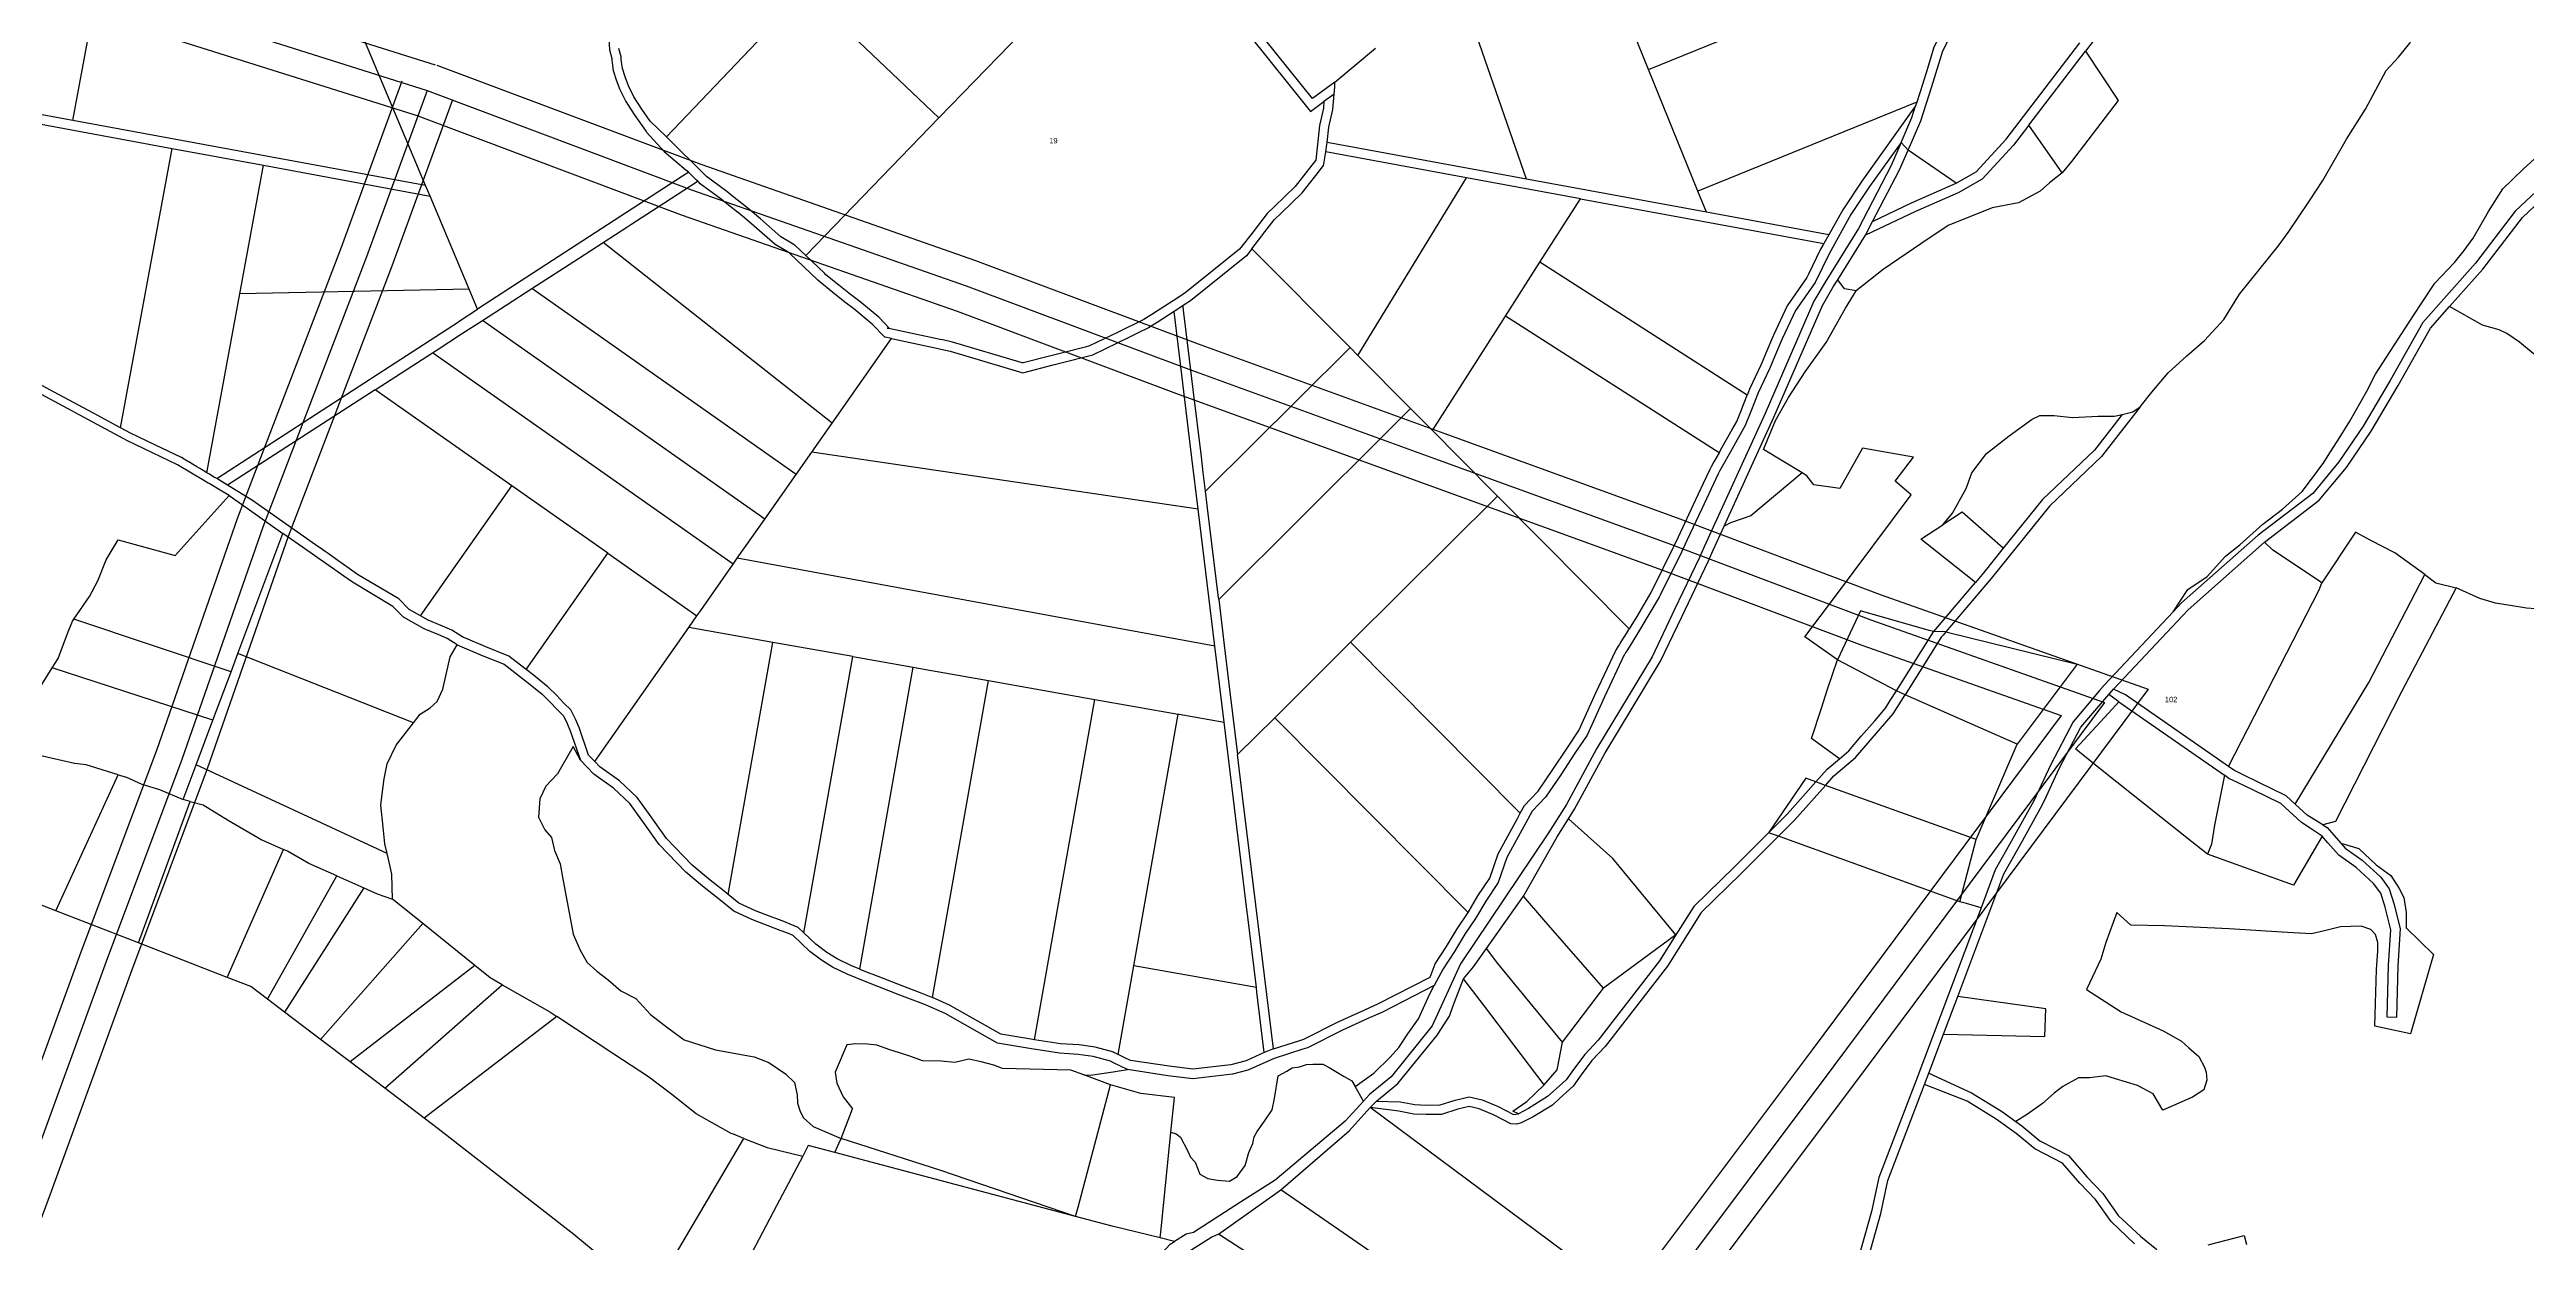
# Model space of a CAD drawing. Header units: metres. Extents: x 1082 to 7276, y 13258 to 20635.
# Drawn here: x 5555 to 6473, y 16712 to 17154 of the extents above; entities that cross this region are included whole.
import ezdxf

# ---------------------------------------------------------------- set-up
doc = ezdxf.new("R2010")
doc.units = ezdxf.units.M

msp = doc.modelspace()

# ---------------------------------------------------------------- linework, layer by layer
at = {"layer": '146'}
for points in [[(6392.16, 17264.609), (6366.21, 17227.211), (6309.54, 17153.119)], [(6031.2, 17141.609), (6022.91, 17135.56), (5960.38, 17213.369)], [(5960.89, 17207.15), (6022.28, 17130.76), (6027.22, 17134.369)], [(5563.44, 17127.381), (5570.8, 17167.269), (5574.46, 17187.1), (5575.74, 17193.99)], [(6147.53, 17146.301), (6247.79, 17186.99)], [(6243.76, 17116.43), (6248.45, 17127.269), (6252.56, 17140), (6256.59, 17153.24), (6263, 17165.381), (6270.64, 17183.06)], [(6329.74, 17021.33), (6334.14, 17026.699), (6340.16, 17033.859), (6347.05, 17040.141), (6353.7, 17045.91), (6360.84, 17053.69), (6366.6, 17063.109), (6381.02, 17080.81), (6384.65, 17085.949), (6392.29, 17097.25), (6397.56, 17105.16), (6406.33, 17120.471), (6413.34, 17131.641), (6420.99, 17145.949), (6425.62, 17150.84), (6429.76, 17155.99), (6433.89, 17164.65), (6437.9, 17169.289), (6443.54, 17175.19), (6446.8, 17181.59), (6449.78, 17186.92)], [(5694.19, 17103.25), (5682.08, 17132.029), (5671.9, 17156.199), (5662.76, 17177.93)], [(5835, 17175.449), (5783.42, 17121.31)], [(5884.45, 17128.33), (5835, 17175.449)], [(6102.26, 17105.66), (6076.67, 17179.4)], [(6147.53, 17146.301), (6135.88, 17175.019)], [(5924.06, 17169.17), (5884.45, 17128.33)], [(6261.43, 17170.58), (6260.13, 17167.551), (6259.84, 17166.9), (6253.34, 17154.58), (6251.94, 17149.961), (6250.55, 17145.44), (6249.49, 17141.94), (6249.22, 17141.051), (6247, 17134.17)], [(5761.94, 17159.631), (5762.3, 17153.519), (5763.19, 17150.301), (5763.24, 17149.699), (5763.29, 17148.81), (5763.69, 17145.9), (5764.85, 17142.4), (5766.15, 17138.9), (5768.35, 17134.4), (5771.46, 17129.56), (5775.98, 17123.269), (5776.12, 17123.06), (5782.6, 17115.891), (5790.8, 17108.949), (5790.96, 17108.82), (5791.7, 17108.211)], [(5783.42, 17121.31), (5777.48, 17127.18), (5774.36, 17131.529), (5771.4, 17136.119), (5769.37, 17140.279), (5768.16, 17143.56), (5767.11, 17146.699), (5766.78, 17149.15), (5766.73, 17149.949), (5766.65, 17150.92), (5765.78, 17154.09)], [(6031.2, 17141.609), (6046.37, 17154.211)], [(6261.56, 17104.15), (6269.03, 17108.43), (6280.15, 17120.471), (6307.42, 17156.109)], [(6288.48, 17125.6), (6309.54, 17153.119)], [(6309.54, 17153.119), (6321.65, 17134.83), (6310.39, 17120.141), (6304.37, 17112.18), (6300.91, 17108.06)], [(5563.44, 17127.381), (5458.71, 17146.711)], [(6165.83, 17101.231), (6147.53, 17146.301)], [(6030.97, 17137.109), (6027.22, 17134.369)], [(6028.4, 17119.24), (6029.04, 17124.94), (6030.48, 17131.44), (6030.97, 17137.109)], [(6030.97, 17137.109), (6031.2, 17139.81), (6031.2, 17141.609)], [(5548.37, 17126.6), (5600.16, 17117.039)], [(5694.19, 17103.25), (5563.44, 17127.381)], [(6027.22, 17134.369), (6027.02, 17131.981), (6025.58, 17125.519), (6024.16, 17112.69), (6022.77, 17110.9), (6016.56, 17102.91), (6008.92, 17095.539), (6006.2, 17092.91), (6001.71, 17087.141), (6001.67, 17087.09), (6001.66, 17087.07), (6001.46, 17086.82), (5997.75, 17082.039), (5995.94, 17079.711), (5975.68, 17063.42), (5973.12, 17061.769), (5973.39, 17061.94), (5973.35, 17061.92), (5973.32, 17061.9), (5973.06, 17061.731), (5963.44, 17055.539), (5960.48, 17053.641), (5956.78, 17051.85), (5954.08, 17050.551), (5950.65, 17048.891), (5940.27, 17043.881), (5938.64, 17043.461), (5930.46, 17041.359), (5925.96, 17040.199), (5915.65, 17037.551), (5915.34, 17037.641), (5889.51, 17045.31), (5885.92, 17046.08), (5884.96, 17046.279), (5867.65, 17050), (5865.26, 17050.51), (5866.15, 17050.32), (5862.15, 17054.529), (5855.1, 17060.369), (5851.68, 17062.881), (5847.38, 17066.381), (5842.6, 17070.26), (5842.03, 17070.801), (5835.08, 17077.41)], [(5835.08, 17077.41), (5884.45, 17128.33)], [(6247, 17134.17), (6165.83, 17101.231)], [(6246.55, 17132.789), (6226.62, 17104.971), (6219.59, 17094.34), (6214.37, 17085.039)], [(6288.48, 17125.6), (6282.83, 17118.211), (6271.24, 17105.66), (6262.31, 17100.551), (6246.46, 17093.68), (6227.99, 17084.869)], [(6241.17, 17119.269), (6245.17, 17128.51), (6246.55, 17132.789)], [(6247, 17134.17), (6246.55, 17132.789)], [(6300.91, 17108.06), (6288.48, 17125.6)], [(5581.06, 17013.529), (5600.16, 17117.039)], [(5600.16, 17117.039), (5634.05, 17110.789)], [(5835.08, 17077.41), (5831.21, 17081.09), (5830.39, 17081.57), (5825.81, 17084.25), (5818.28, 17090.91), (5813.8, 17094.75), (5807.37, 17099.85), (5805.79, 17101.029), (5798.29, 17106.609), (5783.42, 17121.31)], [(6027.88, 17115.779), (6028.32, 17118.44), (6028.4, 17119.24)], [(6102.26, 17105.66), (6028.4, 17119.24)], [(6241.17, 17119.269), (6237.44, 17110.66), (6225.34, 17087.391), (6213.05, 17067.529), (6208.87, 17060.43), (6190.78, 17018.881), (6168.22, 16969.4), (6166.42, 16965.449), (6157.21, 16946.17), (6148.86, 16928.711), (6128.31, 16894.58), (6117.1, 16874.019), (6110.16, 16863.131), (6077.79, 16814.981), (6067.31, 16792), (6052.12, 16773.051), (6044.15, 16766.519), (6041.92, 16764.08)], [(6241.17, 17119.269), (6229.5, 17102.981), (6222.57, 17092.51), (6214.46, 17078.039), (6209.28, 17067.43), (6201.97, 17056.971), (6197.05, 17046.481), (6194.25, 17039.83), (6193.09, 17037.06), (6192.37, 17035.359), (6188.23, 17026.5), (6185.47, 17019.57), (6183.41, 17014.369), (6177.87, 17004.641), (6174.85, 16999.211), (6173.86, 16997.43), (6173.36, 16996.539), (6167.27, 16983.551), (6161.8, 16971.81), (6159.76, 16967.44), (6151.85, 16951.57), (6151.48, 16950.84), (6143.12, 16936.75), (6139.69, 16931.289), (6139.45, 16930.91), (6139.16, 16930.449), (6138.7, 16929.721), (6138.63, 16929.609), (6138.49, 16929.391), (6131.24, 16913.91), (6124.8, 16899.67), (6120.27, 16892.94), (6115.01, 16884.971), (6109.36, 16876.75), (6104.39, 16871.529), (6102.01, 16867.17), (6094.98, 16854.31), (6091.83, 16845.06), (6087.21, 16838.211), (6083.35, 16831.721), (6079.5, 16825.99), (6075.64, 16819.51), (6071.41, 16813.15), (6070.53, 16811.481), (6068.12, 16806.881)], [(6230.61, 17089.92), (6240.6, 17109.15), (6243.76, 17116.43)], [(6243.76, 17116.43), (6241.17, 17119.269)], [(6261.56, 17104.15), (6243.76, 17116.43)], [(6341.98, 16945.31), (6347.48, 16953.69), (6354.63, 16958.461), (6361.4, 16965.99), (6366.79, 16970.131), (6375.31, 16977.789), (6382.58, 16983.44), (6389.85, 16989.971), (6393.36, 16994.49), (6397.87, 17000.641), (6399.5, 17003.269), (6403.76, 17009.801), (6407.52, 17015.949), (6413.79, 17027.119), (6417.04, 17033.4), (6429.57, 17052.731), (6433.71, 17059.131), (6439.1, 17067.16), (6446.37, 17074.82), (6449.88, 17079.211), (6453.26, 17083.85), (6458.9, 17093.641), (6464.28, 17102.051), (6471.81, 17109.33), (6488.6, 17124.65)], [(5625.26, 17063.19), (5634.05, 17110.789)], [(5634.05, 17110.789), (5695.82, 17099.391)], [(5791.7, 17108.211), (5789.44, 17106.74), (5713.47, 17057.461)], [(5795.08, 17104.859), (5794.63, 17105.31), (5792.74, 17107.18), (5791.79, 17108.119), (5791.7, 17108.211)], [(6000.51, 17079.891), (6004.22, 17084.67), (6004.33, 17084.801), (6004.39, 17084.891), (6004.47, 17084.99), (6008.81, 17090.57), (6011.35, 17093.019), (6019.17, 17100.56), (6025.53, 17108.75), (6026.93, 17110.56), (6027.03, 17110.6), (6027.88, 17115.779)], [(6080.01, 17106.19), (6027.88, 17115.779)], [(6300.91, 17108.06), (6296.22, 17104.24), (6292.79, 17101.26), (6284.69, 17096.83), (6274.99, 17095.06), (6258.57, 17088.471), (6248.55, 17081.68), (6234.47, 17072.17), (6224.51, 17064.25)], [(6444.53, 17058.461), (6456.88, 17072.33), (6471.49, 17091.471), (6484.83, 17104.08), (6488.59, 17107.94)], [(6488.59, 17107.94), (6497.27, 17104.199), (6509.06, 17098.81), (6517.47, 17096.31), (6514.59, 17086.019), (6508.2, 17075.731), (6502.31, 17070.449), (6516.99, 17063.06), (6513.23, 17056.15), (6506.71, 17048.619), (6499.44, 17041.721), (6495.18, 17035.69), (6489.04, 17028.66), (6483.14, 17036.06), (6475.49, 17041.08), (6470.47, 17045.221), (6465.7, 17048.481), (6462.94, 17049.859), (6456.67, 17051.609), (6444.53, 17058.461)], [(5695.82, 17099.391), (5694.19, 17103.25)], [(5710.34, 17064.9), (5695.82, 17099.391)], [(5759.96, 17082.18), (5769.1, 17088.08), (5770.24, 17088.82), (5780.43, 17095.4), (5794.86, 17104.731), (5795.08, 17104.859)], [(5866.91, 17046.57), (5864.53, 17047.09), (5864.36, 17047.119), (5859.76, 17051.971), (5852.94, 17057.609), (5849.54, 17060.109), (5845.17, 17063.66), (5840.29, 17067.631), (5839.62, 17068.269), (5829.09, 17078.269), (5828.63, 17078.551), (5823.74, 17081.41), (5815.95, 17088.289), (5811.57, 17092.051), (5805.25, 17097.06), (5803.7, 17098.221), (5796, 17103.949), (5795.41, 17104.529), (5795.08, 17104.859)], [(6039.77, 17040.369), (6080.01, 17106.19)], [(6122.32, 17098.41), (6080.01, 17106.19)], [(6169.01, 17093.381), (6102.26, 17105.66)], [(6107.25, 17074.85), (6122.32, 17098.41)], [(6122.32, 17098.41), (6212.56, 17081.81)], [(6169.01, 17093.381), (6165.83, 17101.231)], [(6230.61, 17089.92), (6244.99, 17096.85), (6261.56, 17104.15)], [(6482.37, 17106.57), (6468.88, 17093.82), (6454.17, 17074.551), (6434.54, 17052.5), (6422.43, 17031.01), (6412.44, 17014.131), (6403.5, 17000.94), (6393.78, 16989.231), (6373.57, 16973.75), (6345.14, 16948.67), (6341.98, 16945.31)], [(5621.4, 16988.41), (5617.97, 16990.449), (5613.91, 16992.881), (5613.61, 16993.06), (5611.94, 16994.06), (5602.25, 16999.85), (5583.66, 17008.721), (5543.76, 17030.26), (5530.71, 17036.609), (5503.34, 17049.92), (5490.38, 17057.231), (5473.17, 17065.83), (5462.84, 17072.85), (5459.13, 17076.539), (5456.28, 17079.711), (5436.19, 17095.769), (5431.34, 17078.83), (5428.28, 17064.641)], [(6214.37, 17085.039), (6169.01, 17093.381)], [(6227.99, 17084.869), (6230.61, 17089.92)], [(5733.56, 17065.119), (5750.8, 17076.26), (5759.96, 17082.18)], [(5844.92, 17015.269), (5759.96, 17082.18)], [(6000.51, 17079.891), (5998.45, 17077.24), (5977.73, 17060.57), (5975.38, 17059.06), (5975.29, 17059), (5975.27, 17058.99), (5975.25, 17058.981), (5975.2, 17058.949), (5974.95, 17058.789)], [(6036.9, 17043.26), (6000.51, 17079.891)], [(6212.56, 17081.81), (6211.35, 17079.66), (6206.87, 17070.471), (6206.25, 17069.211), (6198.93, 17058.731), (6193.85, 17047.9), (6191.03, 17041.19), (6189.86, 17038.42), (6189.17, 17036.779), (6185.01, 17027.881), (6184.62, 17026.891), (6184.14, 17025.69)], [(6214.37, 17085.039), (6212.56, 17081.81)], [(6217.71, 17068.381), (6227.99, 17084.869)], [(6094.51, 17054.92), (6107.25, 17074.85)], [(6184.14, 17025.69), (6107.25, 17074.85)], [(5613.03, 16996.9), (5625.26, 17063.19)], [(5710.34, 17064.9), (5625.26, 17063.19)], [(5713.47, 17057.461), (5710.34, 17064.9)], [(5715.26, 17053.301), (5724.04, 17058.981), (5733.56, 17065.119)], [(5831.56, 16996.26), (5733.56, 17065.119)], [(6175.57, 16977.06), (6193.98, 17017.449), (6211.99, 17058.84), (6216.04, 17065.711), (6217.71, 17068.381)], [(6204.49, 16996.859), (6190.19, 17005.51), (6194.61, 17016.25), (6199.38, 17024.74), (6205.67, 17034.33), (6213.36, 17045.17), (6220.58, 17057.891), (6224.51, 17064.25)], [(6224.51, 17064.25), (6220.18, 17065.051), (6217.71, 17068.381)], [(5616.72, 16994.699), (5680.73, 17036.221), (5706.33, 17052.83), (5706.63, 17053.029), (5713.47, 17057.461)], [(5696.74, 17041.33), (5698.12, 17042.231), (5707.52, 17048.301), (5715.26, 17053.301)], [(5819.95, 16979.74), (5715.26, 17053.301)], [(5971.68, 17056.68), (5965.33, 17052.6), (5962.19, 17050.58), (5958.31, 17048.699), (5955.6, 17047.391), (5955.19, 17047.199)], [(5971.68, 17056.68), (5972.08, 17056.94), (5974.95, 17058.789)], [(5980.61, 16983.35), (5978.29, 17002.41), (5973.68, 17040.289), (5971.68, 17056.68)], [(5983.32, 16990.029), (5982.47, 16996.971), (5981.76, 17002.83), (5978.74, 17027.68), (5977.37, 17038.91), (5975.39, 17055.16), (5975.17, 17057), (5975.16, 17057.119), (5974.99, 17058.5), (5974.98, 17058.58), (5974.97, 17058.65), (5974.95, 17058.789)], [(6067.42, 17012.539), (6094.51, 17054.92)], [(6173.68, 17004.301), (6094.51, 17054.92)], [(6375.88, 16971.109), (6396.22, 16986.699), (6406.3, 16998.84), (6415.4, 17012.26), (6425.46, 17029.26), (6437.4, 17050.449), (6444.53, 17058.461)], [(5844.92, 17015.269), (5866.91, 17046.57)], [(5866.91, 17046.57), (5884.23, 17042.859), (5885.19, 17042.65), (5888.65, 17041.91), (5914.34, 17034.279), (5915.58, 17033.92), (5926.83, 17036.81), (5931.33, 17037.971), (5939.52, 17040.08), (5941.48, 17040.58), (5955.19, 17047.199)], [(6036.9, 17043.26), (6017.73, 17024.211), (5983.32, 16990.029)], [(6039.77, 17040.369), (6036.9, 17043.26)], [(5581.06, 17013.529), (5580.56, 17013.801), (5572.68, 17018.06), (5570.8, 17019.07), (5565.46, 17021.961), (5556.5, 17026.789), (5546.2, 17032.359), (5545.13, 17032.93), (5534.59, 17038.06), (5533.14, 17038.76), (5532.24, 17039.199)], [(5675.52, 17027.631), (5696.74, 17041.33)], [(5808.2, 16963.019), (5696.74, 17041.33)], [(6059.35, 17020.66), (6039.77, 17040.369)], [(5675.52, 17027.631), (5620.78, 16992.269)], [(5726.13, 16992.06), (5675.52, 17027.631)], [(6173.68, 17004.301), (6174.81, 17006.33), (6178.55, 17012.91), (6180.25, 17015.891), (6181.24, 17018.391), (6181.97, 17020.221), (6182.1, 17020.56), (6182.15, 17020.68), (6182.23, 17020.869), (6182.52, 17021.609), (6183.22, 17023.369), (6184.14, 17025.69)], [(5837.38, 17004.551), (5844.92, 17015.269)], [(5988.19, 16949.981), (6050.8, 17012.17), (6059.35, 17020.66)], [(6067.42, 17012.539), (6059.35, 17020.66)], [(6256.68, 16977.65), (6260.17, 16981.869), (6265.31, 16991.039), (6267.44, 16996.81), (6272.82, 17003.961), (6281.22, 17010.619), (6289.75, 17016.769), (6292.63, 17018.15), (6297.9, 17018.15), (6304.67, 17017.41), (6314.21, 17017.91), (6320.23, 17017.789), (6323.08, 17018.471)], [(6329.74, 17021.33), (6315.46, 17002.93), (6296.22, 16984.56), (6274.54, 16957.76), (6257.78, 16937.961)], [(6323.08, 17018.471), (6312.85, 17005.279), (6293.63, 16986.93), (6279.07, 16968.93)], [(6323.08, 17018.471), (6327.12, 17019.42), (6329.74, 17021.33)], [(5613.03, 16996.9), (5611.75, 16997.67), (5610.42, 16998.461), (5609.36, 16999.09), (5608.84, 16999.4), (5608.36, 16999.69), (5606.14, 17001.019), (5605.98, 17001.109), (5603.67, 17002.5), (5594.05, 17007.08), (5587.6, 17010.16), (5585.01, 17011.4), (5581.06, 17013.529)], [(6091.58, 16988.211), (6077.39, 17002.5), (6067.42, 17012.539)], [(5831.56, 16996.26), (5837.38, 17004.551)], [(5980.61, 16983.35), (5837.38, 17004.551)], [(6173.68, 17004.301), (6171.79, 17000.91), (6170.8, 16999.131), (6170.24, 16998.131), (6167.8, 16992.91), (6164.06, 16984.949), (6158.51, 16973.051), (6157.09, 16969.99), (6156.61, 16968.971), (6149.24, 16954.19), (6148.41, 16952.51), (6143.16, 16943.66), (6140.98, 16939.99), (6140.42, 16939.051)], [(6217.58, 16927.619), (6205.54, 16936.039), (6216.8, 16951.119), (6244.85, 16988.699), (6239.02, 16993.779), (6245.8, 17002.619), (6226.88, 17005.971), (6218.5, 16991), (6208.85, 16992.369), (6206.26, 16995.789), (6204.49, 16996.859)], [(5563.78, 16942.699), (5569.52, 16951.01), (5572.62, 16956.869), (5575.75, 16964.619), (5580.25, 16971.981), (5601.39, 16966.221), (5621.4, 16988.41)], [(5616.72, 16994.699), (5616.48, 16994.84), (5615.7, 16995.301), (5614.78, 16995.859), (5613.8, 16996.44), (5613.03, 16996.9)], [(5620.78, 16992.269), (5616.72, 16994.699)], [(5692.26, 16943.859), (5688.12, 16946.231), (5684.19, 16950.141), (5668.98, 16959.25), (5665.85, 16961.449), (5661.68, 16964.381), (5658.02, 16966.949), (5656.94, 16967.711), (5656.03, 16968.35), (5653.34, 16970.24), (5643.31, 16977.279), (5629.99, 16986.65), (5620.78, 16992.269)], [(5621.4, 16988.41), (5627.97, 16983.779), (5641.3, 16974.42)], [(5692.26, 16943.859), (5726.13, 16992.06)], [(5761.69, 16967.08), (5726.13, 16992.06)], [(5819.95, 16979.74), (5831.56, 16996.26)], [(5988.19, 16949.981), (5988, 16951.529), (5987.26, 16957.631), (5984.08, 16983.769), (5983.32, 16990.029)], [(6037.11, 16934.1), (6091.58, 16988.211)], [(6140.42, 16939.051), (6091.58, 16988.211)], [(6204.49, 16996.859), (6185.45, 16980.961), (6177.87, 16978.279), (6175.57, 16977.06)], [(5809.72, 16965.19), (5819.95, 16979.74)], [(5986.78, 16932.641), (5980.61, 16983.35)], [(6279.07, 16968.93), (6263.81, 16982.33), (6256.68, 16977.65)], [(5624.58, 16929.891), (5641.3, 16974.42)], [(5705.93, 16933.08), (5702.2, 16935.449), (5699.08, 16936.869), (5693.59, 16939.06), (5685.99, 16943.42), (5682.02, 16947.35), (5667.08, 16956.31), (5663.84, 16958.58), (5659.67, 16961.51), (5656.01, 16964.08), (5654.01, 16965.49), (5651.33, 16967.369), (5641.3, 16974.42)], [(6117.81, 16868.631), (6120.11, 16872.24), (6131.34, 16892.84), (6151.95, 16927.051), (6159.83, 16943.529), (6169.6, 16963.971), (6171.51, 16968.16), (6175.57, 16977.06)], [(6268.7, 16956.279), (6250.84, 16970.449), (6248.51, 16972.301), (6256.68, 16977.65)], [(6319.94, 16916.769), (6347.58, 16946.16), (6375.88, 16971.109)], [(6397.21, 16956.06), (6378.92, 16968.35), (6375.88, 16971.109)], [(6435.32, 16959.131), (6424.23, 16967.279), (6415.28, 16971.83), (6409.69, 16974.9), (6397.21, 16956.06)], [(5731.45, 16924.051), (5761.69, 16967.08)], [(5761.69, 16967.08), (5794.74, 16943.859)], [(5794.74, 16943.859), (5796.17, 16945.9), (5808.2, 16963.019)], [(5808.2, 16963.019), (5809.72, 16965.19)], [(5986.78, 16932.641), (5809.72, 16965.19)], [(6279.07, 16968.93), (6271.84, 16959.99), (6268.7, 16956.279)], [(6253.25, 16938.029), (6267.11, 16954.4), (6268.7, 16956.279)], [(6362.56, 16888.039), (6396.14, 16953.529), (6397.21, 16956.06)], [(6387.26, 16874.16), (6414.62, 16919.211), (6435.32, 16959.131)], [(6446.92, 16954.25), (6426.77, 16916.01), (6402.19, 16867.65), (6397.52, 16866.461)], [(6435.32, 16959.131), (6439.42, 16956.119), (6446.92, 16954.25)], [(6671.23, 16908.84), (6661.52, 16911.881), (6655.61, 16913.74), (6651.89, 16914.9), (6639.36, 16918.83), (6620.61, 16921.481), (6617.29, 16921.949), (6609.89, 16923.83), (6605.75, 16923.08), (6578.68, 16928.051), (6479.64, 16946.25), (6473.04, 16946.721), (6467.02, 16947.731), (6461.5, 16948.6), (6455.73, 16950.35), (6446.92, 16954.25)], [(5555.76, 16924.609), (5557.9, 16928.039), (5561.42, 16937.289), (5563.24, 16941.92), (5563.78, 16942.699)], [(5622.03, 16923.109), (5563.78, 16942.699)], [(5731.45, 16924.051), (5729.4, 16925.631), (5725.05, 16928.99), (5716.52, 16932.391), (5708.98, 16935.58), (5708.26, 16935.891), (5707.56, 16936.19), (5703.88, 16938.539), (5700.46, 16940.09), (5695.11, 16942.221), (5692.26, 16943.859)], [(5791.72, 16939.56), (5794.74, 16943.859)], [(5988.19, 16949.981), (5990.25, 16933.06), (5992.38, 16915.551), (5995.19, 16892.461)], [(6253.25, 16938.029), (6251.59, 16938.5), (6226.07, 16945.75), (6217.58, 16927.619)], [(6341.98, 16945.31), (6316.6, 16918.33), (6314.77, 16916.18), (6304.91, 16904.59), (6296.66, 16888.81), (6290.41, 16875.289), (6280.26, 16857.17), (6276.1, 16849.75), (6270.8, 16835.68)], [(5689.65, 16904.221), (5692.14, 16907.449), (5695.81, 16909.789), (5698.48, 16912.141), (5700.56, 16916.769), (5703.24, 16928.66), (5705.93, 16933.08)], [(5705.93, 16933.08), (5715.18, 16929.15), (5723.3, 16925.92), (5727.26, 16922.859), (5731.87, 16919.301), (5737.21, 16914.971), (5740.18, 16912.051), (5742.91, 16909.131), (5745.14, 16906.971), (5746.6, 16904.07), (5746.66, 16903.949), (5747.82, 16901.289), (5751.55, 16890.44)], [(5756.86, 16889.949), (5791.72, 16939.56)], [(5822.85, 16934.051), (5791.72, 16939.56)], [(5806.32, 16840.65), (5822.85, 16934.051)], [(5852.5, 16928.81), (5822.85, 16934.051)], [(5990.21, 16904.44), (5986.78, 16932.641)], [(6037.11, 16934.1), (6008.94, 16906.119)], [(6099.99, 16870.789), (6037.11, 16934.1)], [(6099.99, 16870.789), (6101.54, 16873.609), (6103.75, 16875.93), (6106.64, 16878.961), (6112.1, 16886.92), (6117.35, 16894.869), (6121.73, 16901.381), (6128.06, 16915.381), (6135.42, 16931.07), (6136.24, 16932.381), (6136.31, 16932.49), (6136.73, 16933.16), (6136.76, 16933.199), (6136.9, 16933.44), (6137.04, 16933.65), (6137.42, 16934.26), (6139.32, 16937.279), (6140.13, 16938.57), (6140.42, 16939.051)], [(6239.48, 16916.109), (6253.19, 16937.93), (6253.25, 16938.029)], [(6257.78, 16937.961), (6256.71, 16936.69), (6256.08, 16935.961), (6242.7, 16914.66)], [(6257.78, 16937.961), (6253.25, 16938.029)], [(6257.78, 16937.961), (6306.43, 16926), (6302.34, 16920.57), (6284.15, 16896.381)], [(5550.3, 16915.85), (5555.76, 16924.609)], [(5615.31, 16905.199), (5555.76, 16924.609)], [(5622.03, 16923.109), (5624.58, 16929.891)], [(5689.65, 16904.221), (5624.58, 16929.891)], [(5756.86, 16889.949), (5754.61, 16892.301), (5751.08, 16902.57), (5749.77, 16905.56), (5749.26, 16906.58), (5748, 16909.08), (5745.4, 16911.58), (5742.69, 16914.49), (5739.54, 16917.58), (5739.04, 16917.99), (5734.04, 16922.039), (5731.45, 16924.051)], [(5834.39, 16826.471), (5852.5, 16928.81)], [(5852.5, 16928.81), (5874.93, 16924.84)], [(5855.14, 16813), (5874.93, 16924.84)], [(5874.93, 16924.84), (5879.57, 16924.019), (5902.83, 16919.9)], [(6218.31, 16890.961), (6207.93, 16898.49), (6211.63, 16909.68), (6213.94, 16916.65), (6217.58, 16927.619)], [(6239.48, 16916.109), (6217.58, 16927.619)], [(5615.31, 16905.199), (5622.03, 16923.109)], [(5882.06, 16802.461), (5902.83, 16919.9)], [(5902.83, 16919.9), (5942.24, 16912.93)], [(6213.11, 16881.08), (6216.23, 16884.59), (6224.25, 16891.41), (6238.22, 16907.529), (6242.7, 16914.66)], [(6218.31, 16890.961), (6221.78, 16893.91), (6226.4, 16899.24), (6231.4, 16905), (6235.4, 16909.619), (6237.18, 16912.461), (6239.48, 16916.109)], [(6242.7, 16914.66), (6239.48, 16916.109)], [(6284.15, 16896.381), (6242.7, 16914.66)], [(6262.18, 16802.85), (6279.28, 16848.269), (6285.51, 16859.391), (6293.53, 16873.69), (6295.1, 16877.08), (6299.8, 16887.269), (6307.84, 16902.619), (6318.16, 16914.69)], [(6318.16, 16914.69), (6318.35, 16914.91), (6319.94, 16916.769)], [(6321.92, 16912.07), (6321.43, 16912.41), (6318.16, 16914.69)], [(6362.56, 16888.039), (6324.32, 16914.66), (6319.94, 16916.769)], [(5609.1, 16888.69), (5615.31, 16905.199)], [(5919.93, 16786.85), (5930.31, 16845.519), (5930.43, 16846.231), (5942.24, 16912.93)], [(5942.24, 16912.93), (5973.18, 16907.461)], [(5956.68, 16814.231), (5973.18, 16907.461)], [(5973.18, 16907.461), (5973.52, 16907.4), (5990.21, 16904.44)], [(6008.94, 16906.119), (5995.19, 16892.461)], [(6080.62, 16833.971), (6008.94, 16906.119)], [(6354.72, 16855.57), (6348.97, 16860.15), (6331.4, 16874.141), (6316.37, 16886.119), (6307.25, 16893.381), (6305.77, 16894.56), (6318, 16907.81), (6321.92, 16912.07)], [(6321.92, 16912.07), (6361.02, 16884.84)], [(5564.02, 16889.19), (5533.12, 16896.199)], [(5679.92, 16855.81), (5679.02, 16859.391), (5678.48, 16865.551), (5677.59, 16873.721), (5678.44, 16880.74), (5678.86, 16883.49), (5679.94, 16889), (5683.31, 16896), (5689.65, 16904.221)], [(6002.16, 16806.19), (5998.85, 16833.391), (5998.76, 16834.141), (5990.21, 16904.44)], [(6268.98, 16860.961), (6284.15, 16896.381)], [(5580.18, 16885.019), (5568.39, 16888.631), (5564.02, 16889.19)], [(5604.29, 16875.891), (5609.1, 16888.69)], [(5679.92, 16855.81), (5609.1, 16888.69)], [(5751.55, 16890.44), (5748.87, 16895.51), (5743.07, 16885.4), (5738.74, 16880.81), (5736.54, 16876.06), (5736.06, 16869.289), (5738.38, 16864.619), (5740.85, 16861.699), (5741.92, 16856.92), (5744.11, 16852), (5744.92, 16847.09), (5748.89, 16825.961), (5751.44, 16820.029), (5754.02, 16815.481), (5757.61, 16812.18), (5761.84, 16808.99), (5766.56, 16804.92), (5772.17, 16802.1), (5777.49, 16796.141), (5783.95, 16791.289), (5790.04, 16786.83), (5801.67, 16783.06), (5815.95, 16780.51), (5821.45, 16778.44), (5827.55, 16774.231), (5830.89, 16770.93), (5831.96, 16766.4), (5832.04, 16763.381), (5833, 16760.231), (5834.22, 16757.84), (5837.82, 16754.66), (5848.27, 16750.289)], [(5954.42, 16775.76), (5949.24, 16778.32), (5948.08, 16778.891), (5941.69, 16780.6), (5936.05, 16781.42), (5929.15, 16781.869), (5918.75, 16783.49), (5906.21, 16785.519), (5886.77, 16796.529), (5879.53, 16799.75), (5875.91, 16801.18), (5870.04, 16803.381), (5857.8, 16808.16), (5850.43, 16811.131), (5845.06, 16813.699), (5840.95, 16816.26), (5836.6, 16819.57), (5830.41, 16825.42), (5828.03, 16826.381), (5825.66, 16827.35), (5815.17, 16831.359), (5808.43, 16834.449), (5802.59, 16839.16), (5796.88, 16843.75), (5790.67, 16848.961), (5780.76, 16859.119), (5774.36, 16868.231), (5769.92, 16874.301), (5763.85, 16880.019), (5756.51, 16885.25), (5751.55, 16890.44)], [(5806.32, 16840.65), (5805.74, 16841.119), (5804.85, 16841.83), (5799.1, 16846.449), (5793.05, 16851.529), (5783.46, 16861.359), (5777.2, 16870.269), (5772.56, 16876.631), (5766.07, 16882.731), (5758.81, 16887.91), (5756.86, 16889.949)], [(6008.46, 16783.42), (5997.06, 16877.109), (5995.19, 16892.461)], [(6209.57, 16882.359), (6213.78, 16887.1), (6218.31, 16890.961)], [(6387.26, 16874.16), (6383.9, 16877.25), (6378.31, 16879.971), (6374.3, 16881.92), (6367.3, 16885.32), (6364.47, 16886.699), (6362.56, 16888.039)], [(5557.13, 16834.6), (5580.18, 16885.019)], [(5580.18, 16885.019), (5583.28, 16884.07), (5589.02, 16881.5), (5595.52, 16879.539), (5604.29, 16875.891)], [(6209.57, 16882.359), (6205.81, 16883.711), (6192.07, 16863.539)], [(6192.07, 16863.539), (6199.05, 16870.51), (6209.57, 16882.359)], [(6195.7, 16862.221), (6201.6, 16868.119), (6213.11, 16881.08)], [(6213.11, 16881.08), (6209.57, 16882.359)], [(6268.98, 16860.961), (6213.11, 16881.08)], [(6361.02, 16884.84), (6357.41, 16866.289), (6356.3, 16859.301), (6354.72, 16855.57)], [(6397.28, 16862.24), (6392.81, 16865.26), (6389.58, 16867.269), (6381.91, 16874.33), (6371.55, 16879.369), (6365.94, 16882.1), (6362.69, 16883.67), (6361.02, 16884.84)], [(5587.68, 16822.731), (5606.83, 16875.09)], [(5606.83, 16875.09), (5605.14, 16875.539), (5604.29, 16875.891)], [(5606.83, 16875.09), (5611.65, 16873.83), (5620.74, 16868.33), (5633.44, 16860.91), (5641.5, 16857.301)], [(6080.62, 16833.971), (6084.26, 16840.09), (6088.67, 16846.631), (6091.76, 16855.721), (6098.94, 16868.85), (6099.99, 16870.789)], [(6101.17, 16839.981), (6113.62, 16862.06), (6117.81, 16868.631)], [(6157.71, 16825.731), (6134.29, 16853.99), (6117.81, 16868.631)], [(6397.52, 16866.461), (6395.91, 16867.461), (6391.74, 16870.039), (6387.26, 16874.16)], [(6195.7, 16862.221), (6181.81, 16848.33), (6167.05, 16833.949), (6154.52, 16814.119), (6131.51, 16784.359), (6126.55, 16779.15), (6122.53, 16773.779), (6119.61, 16769.65), (6114.51, 16765.07), (6111.89, 16762.631), (6104.75, 16758.279), (6100.38, 16756.029), (6098.76, 16755.51), (6096.54, 16755.68), (6090.35, 16758.891), (6084.76, 16761.211), (6081.02, 16762.039), (6076.81, 16761.07), (6070.82, 16759.19), (6065.12, 16759.131), (6060.54, 16759.31), (6054.97, 16760.391), (6044.36, 16761.769)], [(6192.07, 16863.539), (6179.35, 16850.83), (6164.31, 16836.17), (6157.71, 16825.731)], [(6195.7, 16862.221), (6192.07, 16863.539)], [(6262.95, 16837.961), (6195.7, 16862.221)], [(6262.95, 16837.961), (6268.98, 16860.961)], [(6404.14, 16859.69), (6410.88, 16857.731), (6417.28, 16851.59), (6422.68, 16847.699), (6425.82, 16842.81), (6427.57, 16839.551), (6428.46, 16834.029), (6428.46, 16830.641), (6428.46, 16828.26), (6438.5, 16818.35), (6429.99, 16788.99), (6416.82, 16791.869), (6417.43, 16812.82), (6417.93, 16819.6), (6417.93, 16822.859), (6417.05, 16825.869), (6415.29, 16827.619), (6411.78, 16828.881), (6404.13, 16828.619), (6398.61, 16827.359), (6393.34, 16826.109), (6384.44, 16826.6), (6362.74, 16827.971), (6338.78, 16829.09), (6326.36, 16829.34), (6321.09, 16833.981), (6317.09, 16822.81), (6315.21, 16816.66), (6309.95, 16805.49), (6322.75, 16797.211), (6338.3, 16790.19), (6345.08, 16786.31), (6347.84, 16783.801), (6351.6, 16780.67), (6353.61, 16776.65), (6354.24, 16774.769), (6354.5, 16771.881), (6353.37, 16768.25), (6349.23, 16765.609), (6338.2, 16760.711), (6334.56, 16766.731), (6328.78, 16769.859), (6320.63, 16772.369), (6317.12, 16773.5), (6310.97, 16772.74), (6306.96, 16772.74), (6301.19, 16769.471), (6297.93, 16767.09), (6293.54, 16763.199), (6288.03, 16759.301), (6283.71, 16756.481)], [(6397.28, 16862.24), (6386.59, 16844.039), (6354.72, 16855.57)], [(6404.14, 16859.69), (6405.79, 16857.779), (6412.1, 16853.33), (6418.97, 16847.119), (6422.13, 16842.731), (6423.99, 16836.891), (6426.17, 16827.91), (6425.33, 16814.25), (6424.84, 16795.09), (6421.34, 16795.18), (6421.83, 16814.41), (6422.72, 16827.6), (6420.63, 16835.93), (6418.97, 16841.131), (6416.35, 16844.769), (6409.92, 16850.59), (6403.43, 16855.17), (6399.4, 16859.801), (6397.28, 16862.24)], [(6397.52, 16866.461), (6399.11, 16865.471), (6404.14, 16859.69)], [(5620.64, 16809.91), (5641.5, 16857.301)], [(5661.3, 16847.529), (5650.91, 16852.17), (5642.93, 16856.66), (5641.5, 16857.301)], [(5681.88, 16838.961), (5681.63, 16848.19), (5680.45, 16853.721), (5679.92, 16855.81)], [(5557.13, 16834.6), (5518.49, 16849.631)], [(5635.5, 16801.881), (5661.3, 16847.529)], [(5671.24, 16843.08), (5641.81, 16797.09)], [(5661.3, 16847.529), (5671.24, 16843.08)], [(5671.24, 16843.08), (5676.25, 16840.84), (5681.88, 16838.961)], [(5587.68, 16822.731), (5560.96, 16833.119), (5557.13, 16834.6)], [(5693.09, 16829.93), (5681.88, 16838.961)], [(5834.39, 16826.471), (5832.33, 16828.41), (5829.36, 16829.619), (5826.94, 16830.609), (5819.65, 16833.4), (5816.52, 16834.59), (5810.28, 16837.449), (5806.32, 16840.65)], [(6008.46, 16783.42), (6018.31, 16786.609), (6019.79, 16787.09), (6032.52, 16793.51), (6042.39, 16797.971), (6047.43, 16800.24), (6066.53, 16810), (6068.39, 16814.94), (6072.68, 16821.381), (6076.55, 16827.869), (6080.4, 16833.6), (6080.62, 16833.971)], [(6087.44, 16820.68), (6101.17, 16839.981)], [(6130.79, 16805.91), (6108.78, 16831.221), (6101.17, 16839.981)], [(6270.8, 16835.68), (6246.62, 16771.44), (6232.94, 16735.779), (6230.22, 16723.26), (6220.85, 16689.9), (6207.68, 16643.84)], [(6270.8, 16835.68), (6265.41, 16837.25), (6262.95, 16837.961)], [(5620.64, 16809.91), (5587.68, 16822.731)], [(5655.21, 16786.92), (5693.09, 16829.93)], [(5712.44, 16814.33), (5693.09, 16829.93)], [(5855.14, 16813), (5851.84, 16814.33), (5846.75, 16816.769), (5842.94, 16819.141), (5838.87, 16822.24), (5834.39, 16826.471)], [(6157.71, 16825.731), (6151.65, 16816.119), (6128.85, 16786.641), (6123.87, 16781.41), (6119.7, 16775.83), (6116.98, 16771.99), (6112.15, 16767.65), (6110.14, 16765.779), (6103.04, 16761.34), (6099.3, 16759.41)], [(6157.71, 16825.731), (6130.79, 16805.91)], [(5712.44, 16814.33), (5666.17, 16778.609)], [(5722.56, 16807.221), (5718.14, 16809.74), (5712.44, 16814.33)], [(5950.87, 16781.42), (5956.68, 16814.231)], [(6002.16, 16806.19), (5956.68, 16814.231)], [(6079, 16809.34), (6082.6, 16813.881), (6087.44, 16820.68)], [(6115.62, 16785.981), (6094.55, 16811.6), (6091.69, 16815.08), (6087.44, 16820.68)], [(5635.5, 16801.881), (5629.4, 16806.5), (5620.64, 16809.91)], [(5679, 16768.869), (5722.56, 16807.221)], [(5722.56, 16807.221), (5740.19, 16797.19), (5742.88, 16795.41)], [(5855.14, 16813), (5859.06, 16811.43), (5859.61, 16811.211), (5871.32, 16806.631), (5877.16, 16804.449), (5880.89, 16802.981), (5882.06, 16802.461)], [(6068.12, 16806.881), (6048.95, 16797.09), (6043.54, 16794.65), (6034.03, 16790.35), (6021.13, 16783.84), (6019.39, 16783.279), (6008.76, 16779.84), (5999.04, 16775.56), (5999.03, 16775.56), (5993.35, 16774.109), (5978.63, 16772.4), (5969.35, 16773.51), (5954.42, 16775.76)], [(6005.1, 16782.051), (6002.37, 16804.44), (6002.16, 16806.19)], [(6038.76, 16769.5), (6045.74, 16774.4), (6051.73, 16780.359), (6054.92, 16783.961), (6058.26, 16789.07), (6062.23, 16794.551), (6066.5, 16803.789), (6068.12, 16806.881)], [(6046.7, 16764.08), (6054.61, 16770.56), (6069.36, 16788.69), (6070.31, 16790.199), (6073.74, 16795.619), (6075.02, 16799.16), (6079, 16809.34)], [(6108.87, 16770.09), (6086.3, 16799.76), (6081.05, 16806.65), (6079, 16809.34)], [(6115.62, 16785.981), (6130.79, 16805.91)], [(5641.81, 16797.09), (5635.5, 16801.881)], [(5655.21, 16786.92), (5641.81, 16797.09)], [(5742.88, 16795.41), (5693.68, 16757.731)], [(5812.15, 16750.301), (5808.28, 16751.81), (5807.51, 16752.109), (5794.43, 16759.42), (5785.48, 16766.551), (5776.78, 16773.051), (5763.96, 16781.481), (5742.88, 16795.41)], [(5919.93, 16786.85), (5919.28, 16786.949), (5907.39, 16788.869), (5888.35, 16799.66), (5882.06, 16802.461)], [(6256.93, 16788.881), (6262.18, 16802.85)], [(6256.93, 16788.881), (6294.41, 16788.039), (6294.78, 16798.33), (6262.18, 16802.85)], [(5666.17, 16778.609), (5655.21, 16786.92)], [(5950.87, 16781.42), (5949.36, 16782.16), (5949.31, 16782.19), (5942.4, 16784.029), (5936.42, 16784.9), (5929.53, 16785.35), (5919.93, 16786.85)], [(6108.87, 16770.09), (6113.69, 16775.721), (6115.62, 16785.981)], [(6251.46, 16774.44), (6256.93, 16788.881)], [(5679, 16768.869), (5666.17, 16778.609)], [(5938.17, 16773.81), (5933.35, 16775.58), (5908.06, 16776.221), (5904.84, 16777.369), (5900.09, 16778.68), (5895.58, 16779.609), (5890.41, 16778.42), (5885.27, 16778.85), (5878.36, 16779.051), (5874.11, 16780.609), (5869.86, 16782.039), (5866.23, 16783.08), (5861.49, 16784.769), (5857.97, 16785.19), (5853.71, 16785.359), (5850.31, 16784.9), (5846.02, 16774.779), (5846.59, 16770.75), (5849.03, 16765.699), (5852.44, 16761.199)], [(6005.1, 16782.051), (5998.6, 16779.19), (5997.88, 16778.881), (5992.72, 16777.56), (5978.64, 16775.92), (5969.83, 16776.981), (5955.48, 16779.141), (5953.16, 16780.289), (5951.2, 16781.26), (5950.87, 16781.42)], [(5970.5, 16752.56), (5972.44, 16752.01), (5974.06, 16750.731), (5976.62, 16745.81), (5977.72, 16743.279), (5979.45, 16741.51), (5981.15, 16737.09), (5984.14, 16735.43), (5987.77, 16734.76), (5992.17, 16734.461), (5995.08, 16736.18), (5998.03, 16740.289), (5999.35, 16745.051), (6000.9, 16748.42), (6001.31, 16750.801), (6002.47, 16752.801), (6005.17, 16756.66), (6007.99, 16760.891), (6008.93, 16765.029), (6010.18, 16773.42), (6013.47, 16775.141), (6015.37, 16776.381), (6018.14, 16776.85), (6020.79, 16777.699), (6023.05, 16777.801), (6026.82, 16777.75), (6029.19, 16776.6), (6034.67, 16773.269), (6037.53, 16771.609), (6038.76, 16769.5)], [(6008.46, 16783.42), (6007.51, 16783.119), (6005.1, 16782.051)], [(5693.68, 16757.731), (5679, 16768.869)], [(5935.16, 16721.359), (5936.09, 16724.84), (5944.51, 16756.57), (5948.11, 16770.16)], [(5938.17, 16773.81), (5940.72, 16773.711), (5949.12, 16774.961), (5954.42, 16775.76)], [(5948.11, 16770.16), (5938.17, 16773.81)], [(5970.5, 16752.56), (5971.82, 16765.461), (5959.37, 16766.93), (5948.11, 16770.16)], [(6041.92, 16764.08), (6038.76, 16769.5)], [(6099.3, 16759.41), (6097.23, 16760.42), (6102.38, 16763.91), (6108.87, 16770.09)], [(6210.99, 16642.711), (6224.21, 16688.949), (6233.62, 16722.42), (6236.28, 16734.69), (6249.83, 16770.24)], [(6249.83, 16770.24), (6251.46, 16774.44)], [(6327.73, 16711.26), (6318.99, 16719.44), (6313.3, 16727.69), (6307.42, 16733.721), (6301.06, 16741.109), (6290.72, 16746.43), (6283.79, 16752.109), (6276.43, 16757.4), (6265.61, 16764.09), (6249.83, 16770.24)], [(6251.46, 16774.44), (6267.27, 16767.18), (6278.37, 16760.31), (6283.71, 16756.481)], [(5848.27, 16750.289), (5852.44, 16761.199)], [(6041.92, 16764.08), (6035.08, 16756.619), (6009.14, 16734.801), (5996.3, 16726.69), (5978.86, 16715.369), (5976.13, 16714.82), (5971.8, 16712.1)], [(6011.17, 16731.211), (6036.62, 16753.119), (6044.36, 16761.769)], [(6044.36, 16761.769), (6046.7, 16764.08)], [(6116.22, 16708.231), (6044.36, 16761.769)], [(6046.7, 16764.08), (6055.5, 16763.85), (6060.95, 16762.789), (6065.16, 16762.631), (6070.27, 16762.69), (6075.89, 16764.449), (6081, 16765.631), (6085.81, 16764.56), (6091.83, 16762.06), (6097.52, 16759.119), (6099.3, 16759.41)], [(5777.46, 16691.279), (5774.26, 16693.93), (5749.12, 16714.721), (5698.88, 16753.779), (5693.68, 16757.731)], [(5777.46, 16691.279), (5812.15, 16750.301)], [(5812.15, 16750.301), (5820.75, 16746.94), (5833.98, 16743.74)], [(5845.91, 16745.029), (5847.41, 16748.369), (5848.27, 16750.289)], [(5935.16, 16721.359), (5885.21, 16738.34), (5848.27, 16750.289)], [(5966.52, 16713.481), (5966.84, 16716.69), (5970.5, 16752.56)], [(6283.71, 16756.481), (6285.93, 16754.881), (6292.66, 16749.369), (6303.27, 16743.91), (6310, 16736.08), (6316.01, 16729.92), (6321.65, 16721.731), (6330.02, 16713.9), (6336.01, 16709.09)], [(5833.98, 16743.74), (5824.24, 16725.26), (5808.75, 16695.85), (5798.47, 16676.359), (5797.57, 16674.65), (5777.46, 16691.279)], [(5845.91, 16745.029), (5841.22, 16746.25), (5836.02, 16747.609), (5833.98, 16743.74)], [(5935.16, 16721.359), (5845.91, 16745.029)], [(5988.1, 16714.85), (6011.17, 16731.211)], [(6094.49, 16673.84), (6011.17, 16731.211)], [(5966.52, 16713.481), (5948.71, 16717.769), (5935.16, 16721.359)], [(5971.8, 16712.1), (5966.52, 16713.481)], [(5988.1, 16714.85), (5985.68, 16713.711), (5968.53, 16702.789)], [(6081.2, 16655.18), (6076.18, 16657.82), (5988.1, 16714.85)], [(6355.07, 16710.81), (6368.37, 16714.32), (6369.27, 16710.94)], [(5955.84, 16695.551), (5970.19, 16711.09), (5971.8, 16712.1)]]:
    msp.add_lwpolyline(points, dxfattribs=at)
at = {"layer": '171'}
for points in [[(3991, 17675.56), (4084.61, 17648.6), (4181.15, 17618.221), (4276.96, 17588.199), (4374.99, 17557.5), (4456.98, 17531.31), (4634.79, 17480.81), (4704.47, 17460.269), (4796.03, 17433.619), (4879.98, 17408.42), (5083.29, 17344.65), (5158.61, 17318.92), (5270.07, 17282.32), (5336.18, 17262.641), (5422.38, 17235.67), (5518.45, 17205.07), (5610.48, 17175.539), (5697.77, 17148.06)], [(3985.46, 17656.34), (4078.87, 17629.44), (4175.48, 17599.029), (4271.31, 17569.01), (4368.94, 17538.44), (4451.22, 17512.16), (4629.26, 17461.59), (4698.79, 17441.09), (4790.42, 17414.42), (4874.07, 17389.32), (5077.04, 17325.65), (5152.23, 17299.961), (5264.08, 17263.24), (5330.31, 17243.519), (5416.44, 17216.57), (5512.46, 17185.99), (5604.48, 17156.461), (5691.77, 17128.981)], [(5698.29, 17147.891), (5796.15, 17111.16), (5898.01, 17075.5), (5980.55, 17044.66), (6071.62, 17011.51), (6158.15, 16980.131), (6233.44, 16951.81), (6332.74, 16916.721), (6224.27, 16771.17), (6161.43, 16687.369), (6098.01, 16606.529), (6038.24, 16525.859), (5944.94, 16399.74)], [(5685.38, 17141.949), (5662.93, 17080.381), (5624.43, 16980.211), (5594.44, 16894.019), (5566.4, 16819.33), (5536.61, 16737.58), (5516.37, 16683.08)], [(5704.17, 17135.1), (5681.67, 17073.391), (5643.22, 16973.33), (5613.25, 16887.221), (5585.16, 16812.4), (5555.36, 16730.619), (5535.12, 16676.119)], [(5691.26, 17129.16), (5789.31, 17092.369), (5891.2, 17056.69), (5973.59, 17025.91), (6064.73, 16992.731), (6151.16, 16961.391), (6226.56, 16933.029), (6300.49, 16906.91), (6208.19, 16783.07), (6145.57, 16699.57), (6082.1, 16618.65), (6022.52, 16538.231), (5928.86, 16411.631)]]:
    msp.add_lwpolyline(points, dxfattribs=at)
at = {"layer": '48'}
for points in [[(3988.23, 17665.949), (4081.74, 17639.019), (4178.31, 17608.631), (4274.13, 17578.6), (4371.96, 17547.971), (4454.1, 17521.74), (4632.03, 17471.199), (4701.63, 17450.68), (4793.22, 17424.019), (4877.02, 17398.869), (5080.17, 17335.15), (5155.42, 17309.44), (5267.08, 17272.779), (5333.25, 17253.08), (5419.41, 17226.119), (5515.45, 17195.529), (5607.48, 17166), (5694.77, 17138.519)], [(5694.77, 17138.519), (5672.3, 17076.891), (5633.83, 16976.769), (5603.84, 16890.619), (5575.78, 16815.859), (5545.98, 16734.1), (5525.74, 16679.6)], [(5694.77, 17138.519), (5792.73, 17101.76), (5894.6, 17066.09), (5977.07, 17035.279), (6068.17, 17002.119), (6154.66, 16970.76), (6230, 16942.42), (6316.62, 16911.81), (6216.23, 16777.119), (6153.5, 16693.471), (6090.05, 16612.59), (6030.38, 16532.039), (5936.9, 16405.68)]]:
    msp.add_lwpolyline(points, dxfattribs=at)

# ---------------------------------------------------------------- texts
at = {"layer": 'TEXT25'}
for s, p in [('19', (5925.39, 17118.91)), ('102', (6338.98, 16911.881))]:
    msp.add_text(s, height=2, dxfattribs=at).set_placement(p)

doc.saveas('drawing.dxf')
